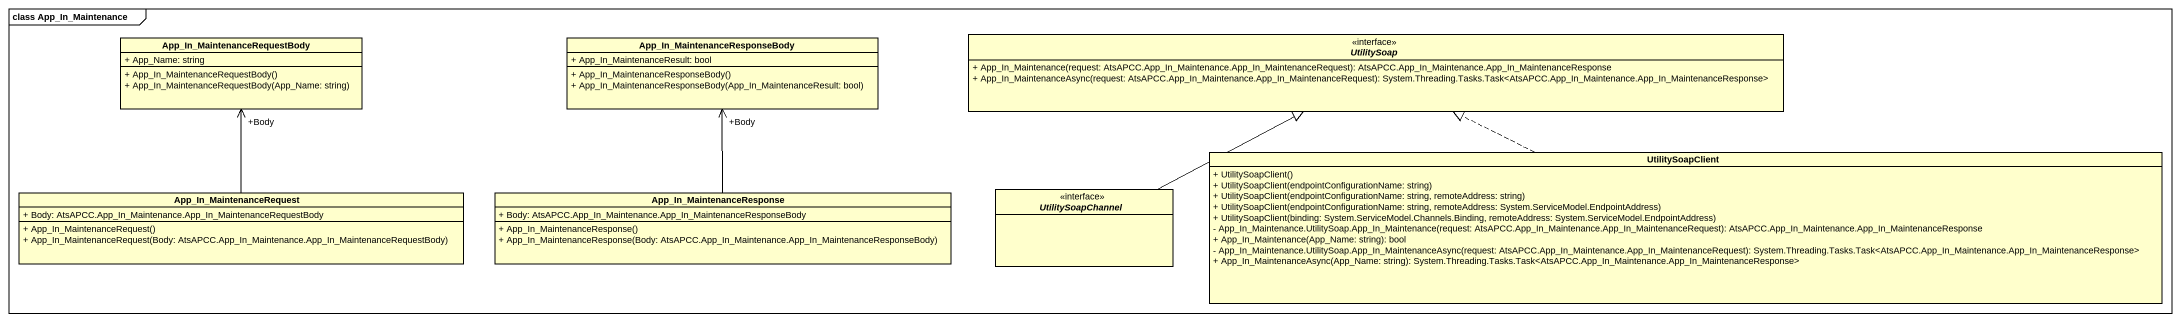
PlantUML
@startuml
mainframe class App_In_Maintenance
hide circle
hide empty members
skinparam classAttributeIconSize 0
class "App_In_MaintenanceRequestBody" as App_In_MaintenanceRequestBod {
  + App_Name: string
  + App_In_MaintenanceRequestBody()
  + App_In_MaintenanceRequestBody(App_Name: string)
}
class "App_In_MaintenanceResponseBody" as App_In_MaintenanceResponseBo {
  + App_In_MaintenanceResult: bool
  + App_In_MaintenanceResponseBody()
  + App_In_MaintenanceResponseBody(App_In_MaintenanceResult: bool)
}
interface UtilitySoap {
  + App_In_Maintenance(request: AtsAPCC.App_In_Maintenance.App_In_MaintenanceRequest): AtsAPCC.App_In_Maintenance.App_In_MaintenanceResponse
  + App_In_MaintenanceAsync(request: AtsAPCC.App_In_Maintenance.App_In_MaintenanceRequest): System.Threading.Tasks.Task<AtsAPCC.App_In_Maintenance.App_In_MaintenanceResponse>
}
class UtilitySoapClient {
  + UtilitySoapClient()
  + UtilitySoapClient(endpointConfigurationName: string)
  + UtilitySoapClient(endpointConfigurationName: string, remoteAddress: string)
  + UtilitySoapClient(endpointConfigurationName: string, remoteAddress: System.ServiceModel.EndpointAddress)
  + UtilitySoapClient(binding: System.ServiceModel.Channels.Binding, remoteAddress: System.ServiceModel.EndpointAddress)
  - App_In_Maintenance.UtilitySoap.App_In_Maintenance(request: AtsAPCC.App_In_Maintenance.App_In_MaintenanceRequest): AtsAPCC.App_In_Maintenance.App_In_MaintenanceResponse
  + App_In_Maintenance(App_Name: string): bool
  - App_In_Maintenance.UtilitySoap.App_In_MaintenanceAsync(request: AtsAPCC.App_In_Maintenance.App_In_MaintenanceRequest): System.Threading.Tasks.Task<AtsAPCC.App_In_Maintenance.App_In_MaintenanceResponse>
  + App_In_MaintenanceAsync(App_Name: string): System.Threading.Tasks.Task<AtsAPCC.App_In_Maintenance.App_In_MaintenanceResponse>
}
class App_In_MaintenanceRequest {
  + Body: AtsAPCC.App_In_Maintenance.App_In_MaintenanceRequestBody
  + App_In_MaintenanceRequest()
  + App_In_MaintenanceRequest(Body: AtsAPCC.App_In_Maintenance.App_In_MaintenanceRequestBody)
}
class App_In_MaintenanceResponse {
  + Body: AtsAPCC.App_In_Maintenance.App_In_MaintenanceResponseBody
  + App_In_MaintenanceResponse()
  + App_In_MaintenanceResponse(Body: AtsAPCC.App_In_Maintenance.App_In_MaintenanceResponseBody)
}
interface UtilitySoapChannel
UtilitySoapClient .left.|> UtilitySoap
App_In_MaintenanceRequest -up-> "+Body" App_In_MaintenanceRequestBod
App_In_MaintenanceResponse -up-> "+Body" App_In_MaintenanceResponseBo
UtilitySoapChannel -right-|> UtilitySoap
@enduml
